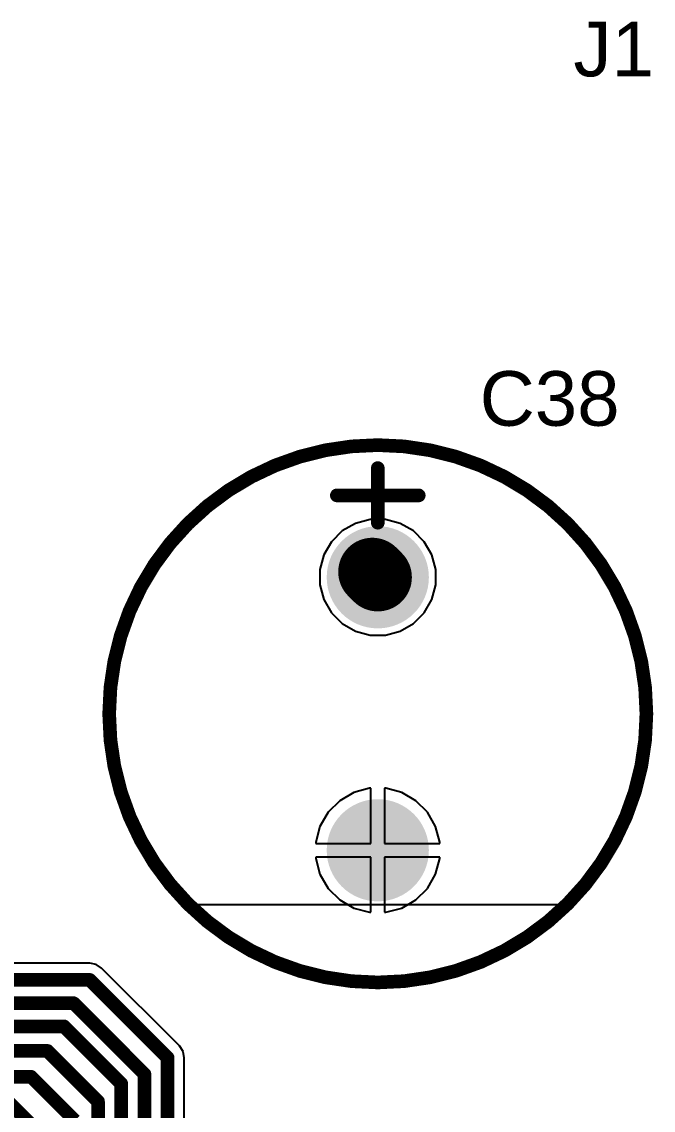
# Model space of a CAD drawing. Header units: millimetres. Extents: x -11 to 156, y -11 to 109.
# Drawn here: x 122.58 to 134.34, y 62.98 to 83.24 of the extents above; entities that cross this region are included whole.
import ezdxf

# ---------------------------------------------------------------- set-up
doc = ezdxf.new("R2010")
doc.units = ezdxf.units.MM
for name, color, linetype in [('BottomLayer', 5, 'Continuous'), ('BottomSolder', 6, 'Continuous'), ('MultiLayer', 9, 'Continuous'), ('PadHoleLayer', 156, 'Continuous'), ('TopLayer', 1, 'Continuous'), ('TopOverlay', 2, 'Continuous'), ('TopSolder', 216, 'Continuous')]:
    doc.layers.add(name, color=color, linetype=linetype)
doc.styles.add('Arial', font='', dxfattribs={"height": 0.2})
doc.styles.get('Arial').set_extended_font_data('Arial')

# ---------------------------------------------------------------- blocks, each defined once
blk = doc.blocks.new('6ME3300WG_96')
at = {"layer": 'BottomLayer'}
h = blk.add_hatch(color=5, dxfattribs=at)
edge = h.paths.add_edge_path()
edge.add_arc((-2.54, 0), 0.9, 0, 360)
h = blk.add_hatch(color=5, dxfattribs=at)
edge = h.paths.add_edge_path()
edge.add_arc((2.54, 0), 0.9, 0, 360)
at = {"layer": 'BottomSolder'}
h = blk.add_hatch(color=6, dxfattribs=at)
edge = h.paths.add_edge_path()
edge.add_arc((-2.54, 0), 0.9508, 0, 360)
h = blk.add_hatch(color=6, dxfattribs=at)
edge = h.paths.add_edge_path()
edge.add_arc((2.54, 0), 0.9508, 0, 360)
at = {"layer": 'MultiLayer'}
h = blk.add_hatch(color=9, dxfattribs=at)
edge = h.paths.add_edge_path()
edge.add_arc((-2.54, 0), 0.9, 0, 360)
h = blk.add_hatch(color=9, dxfattribs=at)
edge = h.paths.add_edge_path()
edge.add_arc((2.54, 0), 0.9, 0, 360)
at = {"layer": 'PadHoleLayer'}
h = blk.add_hatch(color=156, dxfattribs=at)
edge = h.paths.add_edge_path()
edge.add_arc((-2.54, 0), 0.46, 0, 360)
h = blk.add_hatch(color=156, dxfattribs=at)
edge = h.paths.add_edge_path()
edge.add_arc((2.54, 0), 0.46, 0, 360)
at = {"layer": 'TopLayer'}
h = blk.add_hatch(color=1, dxfattribs=at)
edge = h.paths.add_edge_path()
edge.add_arc((-2.54, 0), 0.9, 0, 360)
h = blk.add_hatch(color=1, dxfattribs=at)
edge = h.paths.add_edge_path()
edge.add_arc((2.54, 0), 0.9, 0, 360)
at = {"layer": 'TopSolder'}
h = blk.add_hatch(color=216, dxfattribs=at)
edge = h.paths.add_edge_path()
edge.add_arc((-2.54, 0), 0.9508, 0, 360)
h = blk.add_hatch(color=216, dxfattribs=at)
edge = h.paths.add_edge_path()
edge.add_arc((2.54, 0), 0.9508, 0, 360)
at = {"layer": 'TopOverlay'}
for p, q in [((3.556, 3.556), (3.556, 3.556)), ((3.556, 3.556), (3.556, -3.556)), ((4.826, 1.524), (3.556, 3.556)), ((5.08, 0.508), (4.826, 1.524)), ((4.826, -1.016), (5.08, 0.508)), ((4.318, -2.54), (4.826, -1.016)), ((3.556, -3.556), (4.318, -2.54))]:
    blk.add_line(p, q, dxfattribs=at)
for points, const_width in [([(4.99999, 0, 1), (-4.99999, 0, 1)], 0.254), ([(-4.1275, 0.762, 1), (-4.0005, 0.762, 1)], 0.127), ([(-5.06349, 0, 1), (-4.93649, 0, 1)], 0.127), ([(-4.6355, 0, 1), (-4.5085, 0, 1)], 0.127), ([(-3.6195, 0, 1), (-3.4925, 0, 1)], 0.127), ([(4.93649, 0, 1), (5.06349, 0, 1)], 0.127), ([(-4.1275, -0.762, 1), (-4.0005, -0.762, 1)], 0.127)]:
    blk.add_lwpolyline(points, format="xyb", close=True, dxfattribs=dict(at, const_width=const_width))
at = {"layer": 'TopOverlay', "const_width": 0.254}
for points in [[(-4.064, -0.762), (-4.064, 0.762)], [(-3.556, 0), (-4.572, 0)]]:
    blk.add_lwpolyline(points, dxfattribs=at)

msp = doc.modelspace()

# ---------------------------------------------------------------- linework, layer by layer
at = {"layer": 'BottomLayer'}
for p, q in [((129.068, 73.976), (128.794, 73.902)), ((129.352, 73.976), (129.068, 73.976)), ((129.626, 73.902), (129.352, 73.976)), ((128.548, 73.76), (128.347, 73.56)), ((128.794, 73.902), (128.548, 73.76)), ((129.872, 73.76), (129.626, 73.902)), ((130.072, 73.56), (129.872, 73.76)), ((128.347, 73.56), (128.205, 73.314)), ((130.214, 73.314), (130.072, 73.56)), ((128.205, 73.314), (128.132, 73.04)), ((130.288, 73.04), (130.214, 73.314)), ((128.132, 73.04), (128.132, 72.756)), ((130.288, 72.756), (130.288, 73.04)), ((128.132, 72.756), (128.205, 72.482)), ((130.214, 72.482), (130.288, 72.756)), ((128.205, 72.482), (128.347, 72.236)), ((130.072, 72.236), (130.214, 72.482)), ((128.347, 72.236), (128.548, 72.036)), ((129.872, 72.036), (130.072, 72.236)), ((128.548, 72.036), (128.794, 71.894)), ((129.626, 71.894), (129.872, 72.036)), ((128.794, 71.894), (129.068, 71.82)), ((129.068, 71.82), (129.352, 71.82)), ((129.352, 71.82), (129.626, 71.894)), ((128.764, 68.893), (128.501, 68.741)), ((129.058, 68.972), (128.764, 68.893)), ((129.083, 68.972), (129.058, 68.972)), ((129.083, 67.945), (129.083, 68.972)), ((129.362, 68.972), (129.337, 68.972)), ((129.337, 68.972), (129.337, 67.945)), ((129.655, 68.893), (129.362, 68.972)), ((129.918, 68.741), (129.655, 68.893)), ((128.501, 68.741), (128.286, 68.527)), ((130.133, 68.527), (129.918, 68.741)), ((128.286, 68.527), (128.134, 68.263)), ((130.285, 68.263), (130.133, 68.527)), ((128.134, 68.263), (128.056, 67.97)), ((130.364, 67.97), (130.285, 68.263)), ((128.056, 67.97), (128.056, 67.945)), ((128.056, 67.945), (129.083, 67.945)), ((129.337, 67.945), (130.364, 67.945)), ((130.364, 67.945), (130.364, 67.97)), ((129.083, 67.691), (128.056, 67.691)), ((128.056, 67.691), (128.056, 67.666)), ((128.056, 67.666), (128.134, 67.373)), ((129.083, 66.664), (129.083, 67.691)), ((130.364, 67.691), (129.337, 67.691)), ((129.337, 67.691), (129.337, 66.664)), ((130.285, 67.373), (130.364, 67.666)), ((130.364, 67.666), (130.364, 67.691)), ((128.134, 67.373), (128.286, 67.109)), ((130.133, 67.109), (130.285, 67.373)), ((128.286, 67.109), (128.501, 66.895)), ((129.918, 66.895), (130.133, 67.109)), ((128.501, 66.895), (128.764, 66.743)), ((129.655, 66.743), (129.918, 66.895)), ((128.764, 66.743), (129.058, 66.664)), ((129.058, 66.664), (129.083, 66.664)), ((129.337, 66.664), (129.362, 66.664)), ((129.362, 66.664), (129.655, 66.743))]:
    msp.add_line(p, q, dxfattribs=at)
at = {"layer": 'TopLayer'}
for p, q in [((129.068, 73.976), (128.794, 73.902)), ((129.352, 73.976), (129.068, 73.976)), ((129.626, 73.902), (129.352, 73.976)), ((128.548, 73.76), (128.347, 73.56)), ((128.794, 73.902), (128.548, 73.76)), ((129.872, 73.76), (129.626, 73.902)), ((130.072, 73.56), (129.872, 73.76)), ((128.347, 73.56), (128.205, 73.314)), ((130.214, 73.314), (130.072, 73.56)), ((128.205, 73.314), (128.132, 73.04)), ((130.288, 73.04), (130.214, 73.314)), ((128.132, 73.04), (128.132, 72.756)), ((130.288, 72.756), (130.288, 73.04)), ((128.132, 72.756), (128.205, 72.482)), ((130.214, 72.482), (130.288, 72.756)), ((128.205, 72.482), (128.347, 72.236)), ((130.072, 72.236), (130.214, 72.482)), ((128.347, 72.236), (128.548, 72.036)), ((129.872, 72.036), (130.072, 72.236)), ((128.548, 72.036), (128.794, 71.894)), ((129.626, 71.894), (129.872, 72.036)), ((128.794, 71.894), (129.068, 71.82)), ((129.068, 71.82), (129.352, 71.82)), ((129.352, 71.82), (129.626, 71.894)), ((128.764, 68.893), (128.501, 68.741)), ((129.058, 68.972), (128.764, 68.893)), ((129.083, 68.972), (129.058, 68.972)), ((129.083, 67.945), (129.083, 68.972)), ((129.362, 68.972), (129.337, 68.972)), ((129.337, 68.972), (129.337, 67.945)), ((129.655, 68.893), (129.362, 68.972)), ((129.918, 68.741), (129.655, 68.893)), ((128.501, 68.741), (128.286, 68.527)), ((130.133, 68.527), (129.918, 68.741)), ((128.286, 68.527), (128.134, 68.263)), ((130.285, 68.263), (130.133, 68.527)), ((128.134, 68.263), (128.056, 67.97)), ((130.364, 67.97), (130.285, 68.263)), ((128.056, 67.97), (128.056, 67.945)), ((128.056, 67.945), (129.083, 67.945)), ((129.337, 67.945), (130.364, 67.945)), ((130.364, 67.945), (130.364, 67.97)), ((129.083, 67.691), (128.056, 67.691)), ((128.056, 67.691), (128.056, 67.666)), ((128.056, 67.666), (128.134, 67.373)), ((129.083, 66.664), (129.083, 67.691)), ((130.364, 67.691), (129.337, 67.691)), ((129.337, 67.691), (129.337, 66.664)), ((130.285, 67.373), (130.364, 67.666)), ((130.364, 67.666), (130.364, 67.691)), ((128.134, 67.373), (128.286, 67.109)), ((130.133, 67.109), (130.285, 67.373)), ((128.286, 67.109), (128.501, 66.895)), ((129.918, 66.895), (130.133, 67.109)), ((128.501, 66.895), (128.764, 66.743)), ((129.655, 66.743), (129.918, 66.895)), ((128.764, 66.743), (129.058, 66.664)), ((129.058, 66.664), (129.083, 66.664)), ((129.337, 66.664), (129.362, 66.664)), ((129.362, 66.664), (129.655, 66.743)), ((123.85, 65.716), (118.823, 65.716)), ((123.969, 65.692), (123.85, 65.716)), ((124.07, 65.625), (123.969, 65.692)), ((125.518, 64.177), (124.07, 65.625)), ((125.585, 64.076), (125.518, 64.177)), ((125.609, 63.957), (125.585, 64.076)), ((125.609, 40.489), (125.609, 63.957))]:
    msp.add_line(p, q, dxfattribs=at)
for points, const_width in [([(129.108, 72.999), (129.21, 72.898)], 1.27), ([(118.694, 65.405), (123.85, 65.405)], 0.254), ([(123.85, 65.405), (125.298, 63.957)], 0.254), ([(117.373, 64.973), (123.547, 64.973)], 0.254), ([(123.547, 64.973), (124.866, 63.653)], 0.254), ([(115.494, 64.541), (123.368, 64.541)], 0.254), ([(123.368, 64.541), (124.435, 63.475)], 0.254), ([(113.792, 64.084), (123.063, 64.084)], 0.254), ([(123.063, 64.084), (124.003, 63.144)], 0.254), ([(125.298, 31.902), (125.298, 63.957)], 0.254), ([(112.065, 63.602), (122.758, 63.602)], 0.254), ([(122.758, 63.602), (123.571, 62.789)], 0.254), ([(124.866, 32.207), (124.866, 63.653)], 0.254), ([(124.435, 32.563), (124.435, 63.475)], 0.254), ([(122.301, 63.17), (123.139, 62.332)], 0.254), ([(124.003, 32.842), (124.003, 63.144)], 0.254)]:
    msp.add_lwpolyline(points, dxfattribs=dict(at, const_width=const_width))
for points, const_width in [([(128.791, 72.999, 1), (129.426, 72.999, 1)], 0.635), ([(128.892, 72.898, 1), (129.527, 72.898, 1)], 0.635), ([(123.787, 65.405, 1), (123.914, 65.405, 1)], 0.127), ([(123.787, 65.405, 1), (123.914, 65.405, 1)], 0.127), ([(123.483, 64.973, 1), (123.61, 64.973, 1)], 0.127), ([(123.483, 64.973, 1), (123.61, 64.973, 1)], 0.127), ([(123.304, 64.541, 1), (123.431, 64.541, 1)], 0.127), ([(123.304, 64.541, 1), (123.431, 64.541, 1)], 0.127), ([(122.999, 64.084, 1), (123.126, 64.084, 1)], 0.127), ([(122.999, 64.084, 1), (123.126, 64.084, 1)], 0.127), ([(125.235, 63.957, 1), (125.362, 63.957, 1)], 0.127), ([(125.235, 63.957, 1), (125.362, 63.957, 1)], 0.127), ([(122.695, 63.602, 1), (122.822, 63.602, 1)], 0.127), ([(122.695, 63.602, 1), (122.822, 63.602, 1)], 0.127), ([(124.803, 63.653, 1), (124.93, 63.653, 1)], 0.127), ([(124.803, 63.653, 1), (124.93, 63.653, 1)], 0.127), ([(124.371, 63.475, 1), (124.498, 63.475, 1)], 0.127), ([(124.371, 63.475, 1), (124.498, 63.475, 1)], 0.127), ([(123.939, 63.144, 1), (124.066, 63.144, 1)], 0.127), ([(123.939, 63.144, 1), (124.066, 63.144, 1)], 0.127)]:
    msp.add_lwpolyline(points, format="xyb", close=True, dxfattribs=dict(at, const_width=const_width))

# ---------------------------------------------------------------- block references
at = {"rotation": 270}
msp.add_blockref('6ME3300WG_96', (129.21, 70.358), dxfattribs=at)

# ---------------------------------------------------------------- texts
at = {"layer": 'TopOverlay', "style": 'Arial'}
for s, p in [('J1', (132.851, 82.22)), ('C38', (131.107, 75.718))]:
    msp.add_text(s, height=1.016, dxfattribs=at).set_placement(p)

doc.saveas('drawing.dxf')
